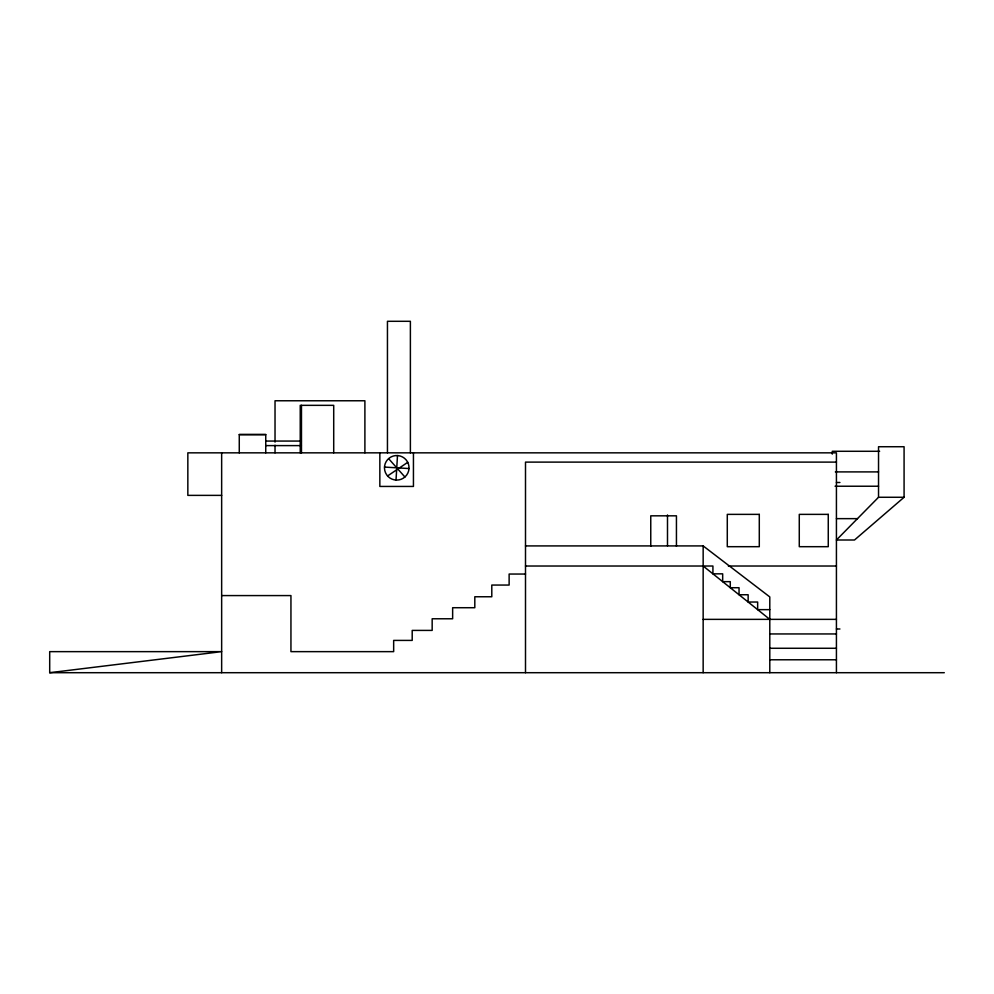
<?xml version="1.0" encoding="UTF-8"?>
<svg xmlns="http://www.w3.org/2000/svg" width="994" height="994" viewBox="0 0 994 994"><rect width="100%" height="100%" fill="white"/><g stroke="black" fill="none" stroke-linecap="round" stroke-linejoin="round"><path stroke-width="1.49" d="M396.022 480.065L397.488 455.563M878.534 497.273L836.426 540.003L854.505 540.003L904.08 497.273L904.08 446.728L878.534 446.728L878.534 497.273L904.08 497.273M387.573 475.964L407.739 462.322M49.7 672.702L221.65 651.642L49.7 651.642L49.7 672.702L944.3 672.702M239.268 434.676L265.746 434.676M265.746 441.063L301.381 441.063M265.746 445.61L301.381 445.61M879.628 451.288L832.276 451.288L832.276 454.121M836.426 462.111L525.503 462.111L525.503 672.702M835.358 471.901L878.534 471.901M836.426 482.488L839.93 482.488M835.072 486.228L878.534 486.228M221.65 495.372L187.841 495.372L187.841 452.842L836.426 452.842L836.426 672.702M836.426 518.644L857.487 518.644M525.503 545.917L703.156 545.917L769.791 596.922L769.791 672.702M525.503 566.021L712.922 566.021L712.922 573.836L722.675 573.836L722.675 581.652L730.279 581.652L730.279 587.727L739.039 587.727L739.039 594.747L748.147 594.747L748.147 602.029L757.652 602.029L757.652 609.645L769.791 609.645M728.354 566.021L836.426 566.021M525.503 574.047L509.127 574.047L509.127 585.056L491.794 585.056L491.794 596.76L474.809 596.76L474.809 607.719L452.643 607.719L452.643 618.777L432.166 618.777L432.166 630.407L412.199 630.407L412.199 640.409L393.661 640.409L393.661 651.642L290.944 651.642L290.944 595.58L221.65 595.58M703.156 619.361L836.426 619.361M836.426 628.991L839.93 628.991M769.791 633.948L836.426 633.948M769.791 648.274L836.426 648.274M769.791 659.78L836.426 659.78M384.504 467.081L409.006 468.547A12.276 12.276 0 0 1 389.996 478.064A12.276 12.276 0 0 1 391.263 456.83A12.276 12.276 0 0 1 409.006 468.547M703.156 566.021L769.791 619.361M388.604 458.632L404.906 476.996M703.156 545.917L703.156 672.702M676.442 546.253L676.442 515.824L650.759 515.824L650.759 546.253M667.496 514.954L667.496 545.855M413.442 452.842L413.442 486.439L379.845 486.439L379.845 452.842M410.385 452.842L410.385 321.298L387.449 321.298L387.449 452.842M364.897 452.842L364.897 400.768L275.027 400.768L275.027 442.119M333.711 452.842L333.711 405.341L300.238 405.341L300.238 452.842M301.468 405.341L301.468 452.842M275.027 445.188L275.027 452.842M265.746 452.842L265.746 434.453L239.268 434.453L239.268 452.842M221.65 452.842L221.65 672.702M759.292 514.37L727.285 514.37L727.285 546.688L759.292 546.688L759.292 514.37M828.263 514.37L799.275 514.37L799.275 546.688L828.263 546.688L828.263 514.37"/></g></svg>
